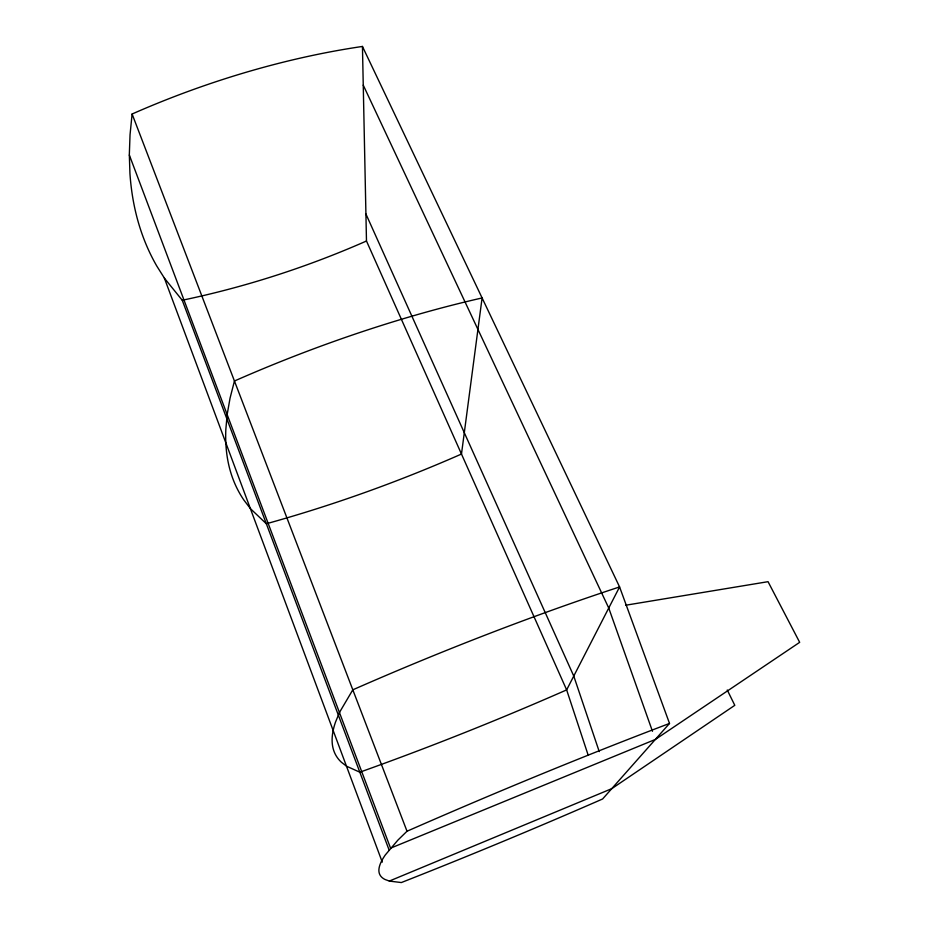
<?xml version="1.0" encoding="UTF-8"?>
<svg xmlns="http://www.w3.org/2000/svg" width="929" height="929" viewBox="0 0 929 929"><rect width="100%" height="100%" fill="white"/><g stroke="black" fill="none" stroke-linecap="round" stroke-linejoin="round"><path stroke-width="1.39" d="M669.519 723.436L661.216 726.594A542.292 48.413 -23.3 0 0 407.018 831.234L397.902 840.106L385.314 854.947A844.449 85.712 -25.9 0 0 385.036 879.484L389.448 881.098L401.34 882.55A1261.21 264.347 -24.1 0 0 595.733 801.994L602.619 798.975L669.519 723.436L619.585 586.942L362.449 46.45A457.323 219.546 -21.1 0 0 132.104 114.012L130.037 134.775L129.328 154.562L129.932 173.375A670.947 350.512 -36.5 0 0 156.827 266.112L164.549 278.352L182.247 300.253L389.193 850.256M389.332 881.064L611.746 788.675L734.793 705.32L727.256 690.015M625.809 605.209L768.039 581.682L799.672 642.334L655.351 739.438L390.563 848.177L129.352 155.073M363.251 85.143L608.739 608.03L652.472 731.309M365.921 213.984L573.762 676.057L599.24 751.596M362.449 46.45L366.479 241.006L566.644 689.899L588.231 755.347M132.104 114.012L407.018 831.234M164.34 278.015L382.272 862.124M366.479 241.006A840.791 747.311 -28.9 0 1 182.247 300.253M227.21 414.241L225.84 429.349A731.855 268.435 -31.8 0 0 243.862 500.034L250.516 508.732L266.344 523.759A973.72 643.182 -25.4 0 0 461.481 454.049L482.093 297.954A489.792 161.356 -22.1 0 0 234.445 381.006L230.055 398.135L227.21 414.241M339.561 712.299L335.52 722.065A807.661 148.93 -27.7 0 0 341.419 762.256L346.598 766.239L359.813 772.196A1159.833 420.465 -24.4 0 0 566.644 689.899L619.585 586.942A526.093 85.712 -22.9 0 0 352.811 689.817L339.561 712.299"/></g></svg>
